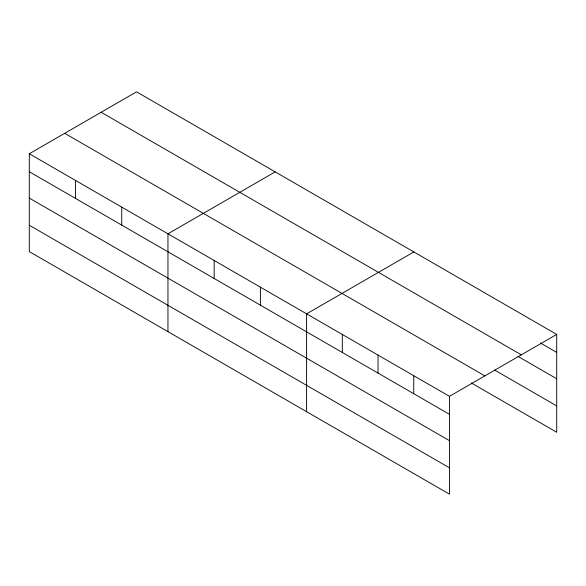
<?xml version="1.0" encoding="UTF-8"?>
<svg xmlns="http://www.w3.org/2000/svg" width="586" height="586" viewBox="0 0 586 586"><rect width="100%" height="100%" fill="white"/><g stroke="black" fill="none" stroke-linecap="round" stroke-linejoin="round"><path stroke-width="0.88" d="M29.3 153.752L449.455 396.326L449.455 494.166L29.3 251.592L29.3 153.752L136.545 91.834L556.7 334.408L556.7 432.248L471.298 382.944M275.193 171.881L167.955 233.799L167.955 331.639M413.848 251.936L306.603 313.847L306.603 411.694M449.455 396.326L556.7 334.408M540.395 342.993L556.7 352.406M101.151 112.263L521.313 354.838M517.878 356.339L556.7 378.754M494.591 370.044L556.7 405.9M64.687 133.315L484.849 375.89M29.3 171.742L449.455 414.317M29.3 198.09L449.455 440.665M29.3 225.244L449.455 467.818M413.745 375.707L413.745 393.697M378.029 355.087L378.029 373.077M342.319 334.467L342.319 352.464M260.389 287.162L260.389 305.16M214.168 260.484L214.168 278.475M121.734 207.114L121.734 225.112M75.521 180.429L75.521 198.427"/></g></svg>
